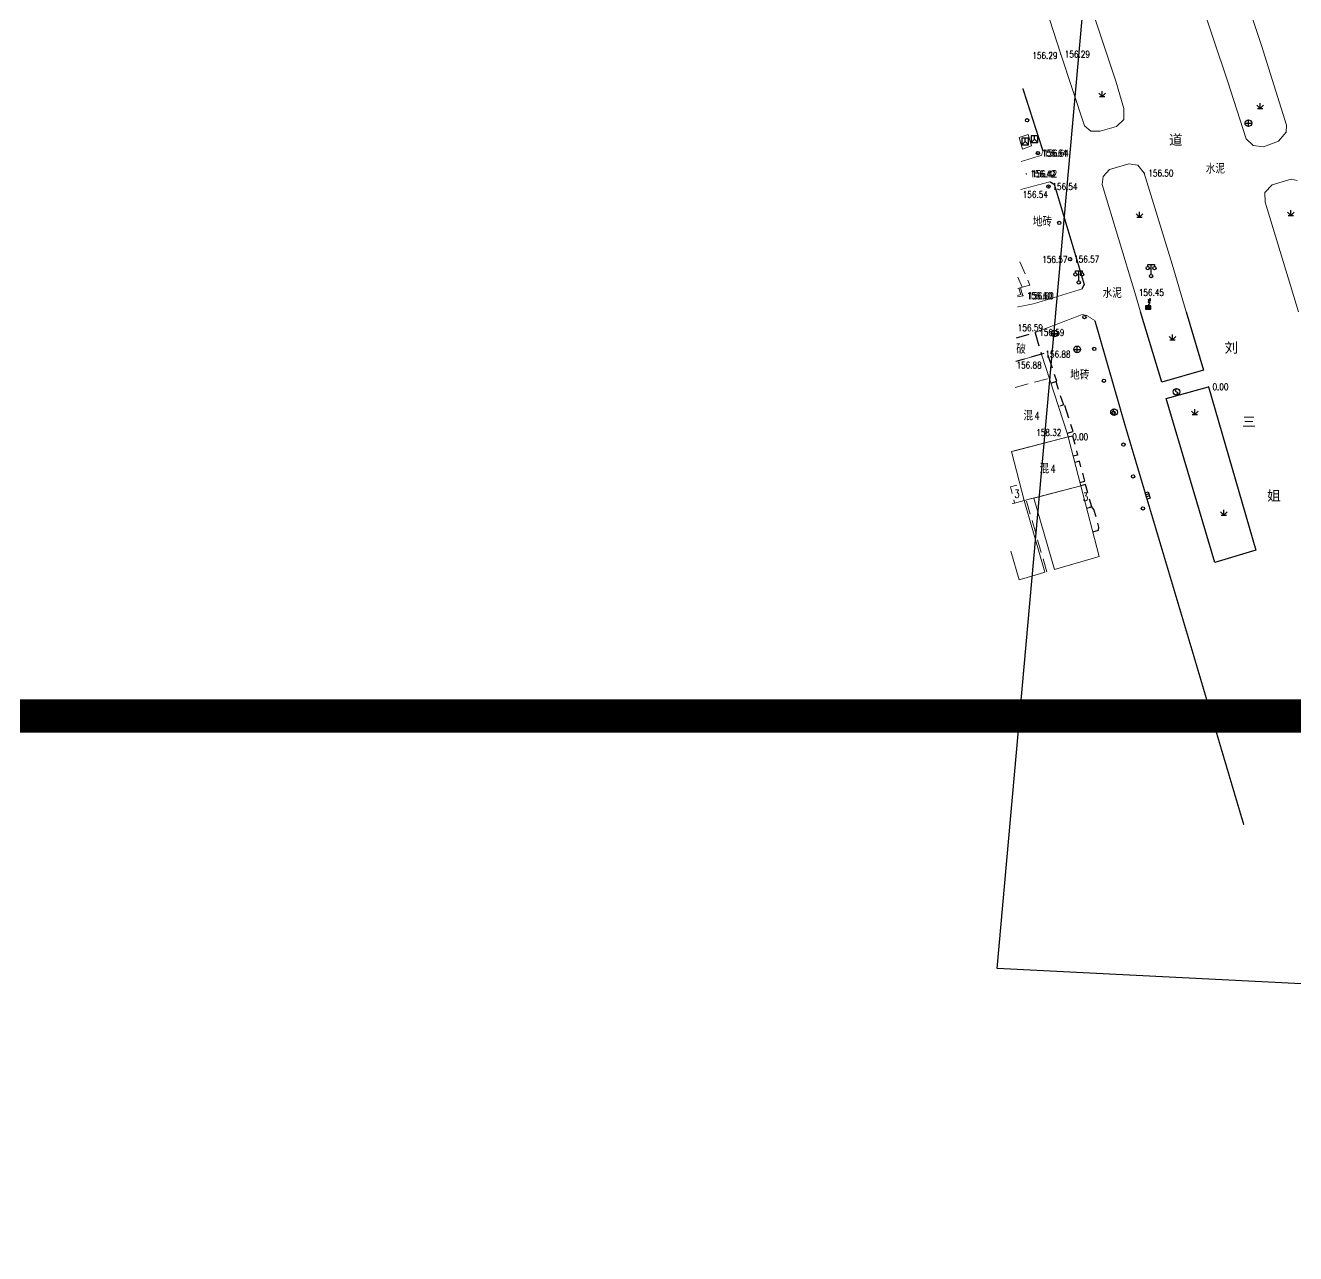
# Model space of a CAD drawing. Extents: x 529262 to 576451, y 2694391 to 2717535.
# Drawn here: x 567044.2 to 567234.6, y 2708611.3 to 2708795.5 of the extents above; entities that cross this region are included whole.
import ezdxf
from ezdxf.enums import TextEntityAlignment as Align
from ezdxf.xclip import XClip

# ---------------------------------------------------------------- set-up
doc = ezdxf.new("R2010")
doc.units = 0
doc.header["$XCLIPFRAME"] = 0
doc.linetypes.add('X5', pattern=[3, 2, -1])
for name, color, linetype in [('DLDW', 8, 'Continuous'), ('DLSS', 4, 'Continuous'), ('GCD', 8, 'Continuous'), ('GXYZ', 8, 'Continuous'), ('JMD', 8, 'Continuous'), ('PP-COM', 7, 'Continuous'), ('PUB_TITLE', 4, 'Continuous'), ('RD-中线', 40, 'Continuous'), ('ZBTZ', 8, 'Continuous'), ('ZJ', 7, 'Continuous')]:
    doc.layers.add(name, color=color, linetype=linetype)
doc.styles.add('HZ', font='rs.shx', dxfattribs={"width": 0.8, "bigfont": 'hztxt.shx'})
doc.styles.add('等线体', font='simhei.ttf')

# ---------------------------------------------------------------- blocks, each defined once
blk = doc.blocks.new('A$C19FD0107')
at = {"layer": 'RD-中线', "color": 8, "linetype": 'Continuous'}
blk.add_lwpolyline([(-3668.98, 14015.53), (-3719.5, 14185.52), (-3760.69, 14324.42), (-3771.08, 14357.09, -0.005021), (-3772.85, 14362.85), (-3788.23, 14414.76, 0.01426), (-3793.56, 14431.02, 0.03416), (-3848.39, 14556)], format="xyb", dxfattribs=at)
at = {"layer": 'RD-中线', "color": 8, "linetype": 'Continuous', "flags": 128}
for points in [[(-4490.73, 14139.44, 0), (-4490.29, 14139.42)], [(-3818.25, 14086.17, 0), (-3817.74, 14086.17)]]:
    blk.add_lwpolyline(points, format="xyb", dxfattribs=at)
blk = doc.blocks.new('GC200')
at = {"linetype": 'Continuous', "const_width": 0.2, "flags": 128}
blk.add_lwpolyline([(-0.1, 0, 1), (0.1, 0, 1)], format="xyb", close=True, dxfattribs=at)
blk = doc.blocks.new('gc043')
for p, q in [((-1, 0), (1, 0)), ((0, -1), (0, 1))]:
    blk.add_line(p, q)
blk.add_circle((0, 0), 1)
blk = doc.blocks.new('gc124')
at = {"color": 8}
for p, q in [((-1, 1), (0, 0)), ((-0.8, 0), (0.8, 0)), ((0, 0), (0, 1.6)), ((0, 0), (1, 1))]:
    blk.add_line(p, q, dxfattribs=at)
blk = doc.blocks.new('gc049')
for p, q in [((-1, 1), (-1, -1)), ((1, 1), (-1, 1)), ((-1, -1), (0, 0)), ((0, 0), (0, 1)), ((0, 0), (1, -1)), ((1, -1), (1, 1)), ((-1, -1), (1, -1))]:
    blk.add_line(p, q)
blk = doc.blocks.new('gc097')
at = {"color": 8}
for p, q in [((-1, 2.9), (-1, 3.5)), ((-1, 3.5), (1, 3.5)), ((0, 0.5), (0, 3.5)), ((1, 3.5), (1, 2.9))]:
    blk.add_line(p, q, dxfattribs=at)
for centre in [(-1, 2.4), (0, 0), (1, 2.4)]:
    blk.add_circle(centre, 0.5, dxfattribs=at)
blk = doc.blocks.new('*U75')
at = {"linetype": 'Continuous'}
for points in [[(0.8, 1), (-0.8, 1), (0.8, 0)], [(-0.8, 0), (0.8, 0), (-0.8, 1)], [(0.8, 0), (-0.8, 0), (0, 0)]]:
    blk.add_solid(points, dxfattribs=at)
blk = doc.blocks.new('gc129')
at = {"linetype": 'Continuous', "flags": 128}
for points in [[(-0.8, 0), (0, 0), (0.8, 0), (0.8, 1), (-0.8, 1), (-0.8, 0)], [(-0.05, 2), (0.64, 3.2)], [(-0.05, 2.8), (0.64, 3.2)], [(0.58, 2), (-0.05, 2)], [(0, 1), (0.58, 2)], [(0.64, 2.4), (0.64, 3.2)]]:
    blk.add_lwpolyline(points, dxfattribs=at)
at = {"linetype": 'Continuous'}
blk.add_blockref('*U75', (0, 0), dxfattribs=at)
blk = doc.blocks.new('gc170')
at = {"color": 8, "linetype": 'Continuous'}
blk.add_circle((0, 0), 0.5, dxfattribs=at)
blk = doc.blocks.new('gc041')
for p, q in [((-1, 0.5), (1, 0.5)), ((-1, -0.5), (-1, 0.5)), ((-0.33, 0.5), (-0.33, -0.5)), ((0.33, 0.5), (0.33, -0.5)), ((1, 0.5), (1, -0.5)), ((1, -0.5), (-1, -0.5))]:
    blk.add_line(p, q)
blk = doc.blocks.new('gc050')
for p, q in [((0, 1), (-0.38, 0.18)), ((-0.38, 0.18), (0.38, -0.18)), ((0, -1), (0.38, -0.18))]:
    blk.add_line(p, q)
blk.add_circle((0, 0), 1)

msp = doc.modelspace()

# ---------------------------------------------------------------- linework, layer by layer
at = {"color": 8, "linetype": 'Continuous', "flags": 128}
msp.add_lwpolyline([(567209.956, 2709328.306), (567242.359, 2709376.873), (567237.386, 2709487.838), (567226.241, 2709566.338), (567250.471, 2709637.466), (567310.691, 2709648.291), (567365.176, 2709659.753), (567568.23, 2709904.38), (567652.452, 2709866.094), (567570.025, 2709683.533), (567490.632, 2709613.794), (567456.674, 2709542.126), (567415.71, 2709492.593), (567416.103, 2709370.575), (567398.267, 2709255.857), (567341.513, 2709220.051), (567319.6, 2709121.447), (567354.869, 2709007.157), (567377.977, 2708907.793), (567342.698, 2708646.362), (567189.906, 2708654.057), (567219.676, 2708986.987), (567146.446, 2709250.882)], dxfattribs=at)
at = {"layer": 'DLSS', "linetype": 'Continuous', "lineweight": 0, "flags": 128}
for points, const_width, elevation in [([(567193.758, 2708786.051), (567196.77, 2708776.693)], 0.2, 155.467), ([(567193.758, 2708786.051), (567196.77, 2708776.693)], 0.2, 155.467), ([(567193.367, 2708770.883), (567197.833, 2708772.063)], 0.1, 157.224), ([(567193.367, 2708770.883), (567197.833, 2708772.063)], 0.1, 157.224), ([(567197.833, 2708772.063), (567198.498, 2708771.628), (567202.969, 2708756.655), (567202.599, 2708755.977)], 0.2, 156.333), ([(567197.833, 2708772.063), (567198.498, 2708771.628), (567202.969, 2708756.655), (567202.599, 2708755.977)], 0.2, 156.333), ([(567202.599, 2708755.977), (567195.414, 2708753.775), (567192.913, 2708753.27)], 0.1, 156.368), ([(567202.599, 2708755.977), (567195.414, 2708753.775), (567192.913, 2708753.27)], 0.1, 156.368)]:
    msp.add_lwpolyline(points, dxfattribs=dict(at, const_width=const_width, elevation=elevation))
at = {"layer": 'DLSS', "linetype": 'Continuous', "lineweight": 0, "const_width": 0.1, "flags": 128}
msp.add_lwpolyline([(567193.475, 2708775.09), (567195.841, 2708775.817), (567196.565, 2708776.02), (567196.77, 2708776.693)], dxfattribs=at)
msp.add_lwpolyline([(567193.475, 2708775.09), (567195.841, 2708775.817), (567196.565, 2708776.02), (567196.77, 2708776.693)], dxfattribs=at)
at = {"layer": 'DLSS', "linetype": 'Continuous', "lineweight": 20, "const_width": 0.1, "elevation": 156.565, "flags": 128}
msp.add_lwpolyline([(567204.567, 2708751.23), (567203.341, 2708752.01), (567202.694, 2708752.166), (567195.61, 2708749.466)], dxfattribs=at)
msp.add_lwpolyline([(567204.567, 2708751.23), (567203.341, 2708752.01), (567202.694, 2708752.166), (567195.61, 2708749.466)], dxfattribs=at)
at = {"layer": 'DLSS', "linetype": 'Continuous', "const_width": 0.2, "elevation": 156.565, "flags": 128}
for points in [[(567222.958, 2708688.871), (567219.334, 2708701.114), (567212.233, 2708724.956), (567209.093, 2708735.498), (567204.567, 2708751.23)], [(567226.894, 2708675.624), (567226.447, 2708677.088), (567219.334, 2708701.114), (567212.233, 2708724.956), (567209.093, 2708735.498), (567204.567, 2708751.23)]]:
    msp.add_lwpolyline(points, dxfattribs=at)
at = {"layer": 'GXYZ', "linetype": 'Continuous', "lineweight": 0, "elevation": 156.467, "flags": 128}
msp.add_lwpolyline([(567194.569, 2708779.135), (567193.208, 2708778.681), (567193.705, 2708776.976), (567195.066, 2708777.43)], close=True, dxfattribs=at)
msp.add_lwpolyline([(567194.569, 2708779.135), (567193.208, 2708778.681), (567193.705, 2708776.976), (567195.066, 2708777.43)], close=True, dxfattribs=at)
at = {"layer": 'JMD', "linetype": 'Continuous', "lineweight": 0}
msp.add_line((567193.411, 2708756.174), (567193.171, 2708756.103), dxfattribs=at)
msp.add_line((567193.411, 2708756.174), (567193.171, 2708756.103), dxfattribs=at)
at = {"layer": 'JMD', "linetype": 'X5', "lineweight": 0, "flags": 128}
msp.add_lwpolyline([(567193.666, 2708756.248), (567194.807, 2708756.565), (567193.117, 2708760.534), (567193.101, 2708760.558)], dxfattribs=at)
msp.add_lwpolyline([(567193.666, 2708756.248), (567194.807, 2708756.565), (567193.117, 2708760.534), (567193.101, 2708760.558)], dxfattribs=at)
at = {"layer": 'JMD', "linetype": 'Continuous', "lineweight": 0, "flags": 128}
for points in [[(567192.985, 2708756.049), (567193.666, 2708756.248), (567193.028, 2708757.736)], [(567192.985, 2708756.049), (567193.666, 2708756.248), (567193.028, 2708757.736)], [(567193.411, 2708756.174), (567193.762, 2708754.974), (567192.952, 2708754.787)], [(567193.411, 2708756.174), (567193.762, 2708754.974), (567192.952, 2708754.787)], [(567193.171, 2708756.103), (567193.451, 2708755.145), (567192.959, 2708755.031)], [(567193.171, 2708756.103), (567193.451, 2708755.145), (567192.959, 2708755.031)]]:
    msp.add_lwpolyline(points, dxfattribs=at)
at = {"layer": 'JMD', "linetype": 'X5', "flags": 128}
for points, elevation in [([(567192.794, 2708748.642), (567195.61, 2708749.466), (567196.54, 2708746.2), (567192.703, 2708745.088)], 156.641), ([(567192.794, 2708748.642), (567195.61, 2708749.466), (567196.54, 2708746.2), (567192.703, 2708745.088)], 156.641), ([(567197.952, 2708741.874), (567198.835, 2708742.162), (567197.422, 2708746.488), (567196.54, 2708746.2)], 158.812), ([(567197.952, 2708741.874), (567198.835, 2708742.162), (567197.422, 2708746.488), (567196.54, 2708746.2)], 158.812), ([(567197.952, 2708741.874), (567198.683, 2708742.112), (567199.833, 2708738.59), (567199.102, 2708738.352)], 158.812), ([(567197.952, 2708741.874), (567198.683, 2708742.112), (567199.833, 2708738.59), (567199.102, 2708738.352)], 158.812), ([(567200.403, 2708734.369), (567201.286, 2708734.605), (567199.985, 2708738.64), (567199.102, 2708738.352)], 161.05), ([(567200.403, 2708734.369), (567201.286, 2708734.605), (567199.985, 2708738.64), (567199.102, 2708738.352)], 161.05), ([(567200.55, 2708733.799), (567201.214, 2708733.971), (567201.966, 2708731.064), (567201.302, 2708730.892)], 158.693), ([(567200.55, 2708733.799), (567201.214, 2708733.971), (567201.966, 2708731.064), (567201.302, 2708730.892)], 158.693), ([(567202.313, 2708726.984), (567203.059, 2708727.177), (567202.246, 2708730.161), (567201.538, 2708729.978)], 159.1), ([(567202.313, 2708726.984), (567203.059, 2708727.177), (567202.246, 2708730.161), (567201.538, 2708729.978)], 159.1), ([(567203.315, 2708723.111), (567204.086, 2708723.31), (567203.15, 2708726.639), (567202.449, 2708726.458)], 156.927), ([(567203.315, 2708723.111), (567204.086, 2708723.31), (567203.15, 2708726.639), (567202.449, 2708726.458)], 156.927), ([(567204.229, 2708719.575), (567205.11, 2708719.803), (567205.165, 2708720.287), (567204.412, 2708722.938), (567204.086, 2708723.31), (567203.315, 2708723.111)], 156.927), ([(567204.229, 2708719.575), (567205.11, 2708719.803), (567205.165, 2708720.287), (567204.412, 2708722.938), (567204.086, 2708723.31), (567203.315, 2708723.111)], 156.927)]:
    msp.add_lwpolyline(points, dxfattribs=dict(at, elevation=elevation))
at = {"layer": 'JMD', "linetype": 'Continuous', "lineweight": 20, "flags": 128}
for points in [[(567192.357, 2708731.68), (567200.55, 2708733.799), (567200.403, 2708734.369), (567196.54, 2708746.2), (567192.703, 2708745.088)], [(567192.357, 2708731.68), (567200.55, 2708733.799), (567200.403, 2708734.369), (567196.54, 2708746.2), (567192.703, 2708745.088)], [(567191.971, 2708716.688), (567193.208, 2708712.391), (567195.615, 2708713.083), (567197.061, 2708713.5), (567193.962, 2708724.263), (567192.509, 2708723.887), (567192.154, 2708723.795)], [(567191.971, 2708716.688), (567193.208, 2708712.391), (567195.615, 2708713.083), (567197.061, 2708713.5), (567193.962, 2708724.263), (567192.509, 2708723.887), (567192.154, 2708723.795)]]:
    msp.add_lwpolyline(points, dxfattribs=at)
at = {"layer": 'JMD', "linetype": 'X5', "lineweight": 20, "flags": 128}
for points in [[(567192.603, 2708741.223), (567197.715, 2708742.601)], [(567192.603, 2708741.223), (567197.715, 2708742.601)], [(567197.349, 2708713.583), (567194.252, 2708724.338), (567195.414, 2708724.638)], [(567197.349, 2708713.583), (567194.252, 2708724.338), (567195.414, 2708724.638)]]:
    msp.add_lwpolyline(points, dxfattribs=at)
at = {"layer": 'JMD', "linetype": 'Continuous', "lineweight": 20, "elevation": 156.927, "flags": 128}
msp.add_lwpolyline([(567202.449, 2708726.458), (567193.962, 2708724.263), (567193.962, 2708724.263), (567193.962, 2708724.263), (567192.063, 2708731.604), (567200.55, 2708733.799)], close=True, dxfattribs=at)
msp.add_lwpolyline([(567202.449, 2708726.458), (567193.962, 2708724.263), (567193.962, 2708724.263), (567193.962, 2708724.263), (567192.063, 2708731.604), (567200.55, 2708733.799)], close=True, dxfattribs=at)
at = {"layer": 'JMD', "linetype": 'X5', "lineweight": 20, "elevation": 156.927, "flags": 128}
msp.add_lwpolyline([(567193.962, 2708724.263), (567192.509, 2708723.887), (567191.883, 2708726.307), (567193.336, 2708726.683)], dxfattribs=at)
msp.add_lwpolyline([(567193.962, 2708724.263), (567192.509, 2708723.887), (567191.883, 2708726.307), (567193.336, 2708726.683)], dxfattribs=at)
at = {"layer": 'JMD', "linetype": 'Continuous', "lineweight": 20, "flags": 128}
msp.add_lwpolyline([(567202.449, 2708726.458), (567195.414, 2708724.638), (567198.502, 2708713.915), (567205.195, 2708715.842)], close=True, dxfattribs=at)
msp.add_lwpolyline([(567202.449, 2708726.458), (567195.414, 2708724.638), (567198.502, 2708713.915), (567205.195, 2708715.842)], close=True, dxfattribs=at)
at = {"layer": 'PUB_TITLE', "color": 7, "const_width": 5}
msp.add_lwpolyline([(568193.3, 2711843.351), (568193.3, 2708691.925), (561392.748, 2708691.925), (561392.748, 2712581.567), (569352.748, 2712581.567)], dxfattribs=at)
at = {"layer": 'ZBTZ', "lineweight": 0, "flags": 128}
for points, elevation in [([(567217.819, 2708827.425), (567211.642, 2708825.32), (567224.446, 2708787.174), (567227.255, 2708778.476), (567228.298, 2708777.478), (567229.857, 2708777.282), (567232.093, 2708778.165), (567233.257, 2708779.489), (567233.264, 2708780.543), (567229.516, 2708792.514), (567221.411, 2708816.915), (567217.819, 2708827.425)], 156.154), ([(567194.286, 2708806.571), (567196.639, 2708799.877), (567199.448, 2708791.18), (567202.979, 2708780.426), (567203.962, 2708779.658), (567205.35, 2708779.659), (567207.789, 2708780.339), (567208.919, 2708781.406), (567208.92, 2708783.049), (567207.694, 2708787.133), (567204.638, 2708796.312), (567199.923, 2708810.314), (567196.392, 2708820.183)], 156.246)]:
    msp.add_lwpolyline(points, dxfattribs=dict(at, elevation=elevation))
at = {"layer": 'ZBTZ', "linetype": 'Continuous', "lineweight": 0, "flags": 128}
for points, elevation in [([(567218.265, 2708752.568), (567216.159, 2708759.704), (567211.966, 2708773.358), (567210.996, 2708774.533), (567209.67, 2708774.753), (567206.732, 2708773.886), (567205.8, 2708772.854), (567205.646, 2708771.641), (567210.547, 2708755.449), (567211.414, 2708752.568)], 156.538), ([(567234.874, 2708772.273), (567233.989, 2708772.432), (567231.146, 2708771.602), (567230.061, 2708770.442), (567230.104, 2708768.992), (567235.062, 2708752.568)], 156.469)]:
    msp.add_lwpolyline(points, dxfattribs=dict(at, elevation=elevation))
at = {"layer": 'ZBTZ', "linetype": 'Continuous', "flags": 128}
msp.add_lwpolyline([(567218.265, 2708752.568), (567220.843, 2708743.82), (567214.587, 2708741.989), (567211.414, 2708752.568)], dxfattribs=at)
msp.add_lwpolyline([(567215.243, 2708739.57), (567221.587, 2708741.324), (567228.692, 2708716.824), (567222.53, 2708714.948)], close=True, dxfattribs=at)

# ---------------------------------------------------------------- block references
at = {"layer": 'DLDW', "linetype": 'Continuous', "lineweight": 0, "xscale": 0.5, "yscale": 0.5, "zscale": 0.5}
for p in [(567202.148, 2708756.968, 156.571), (567202.148, 2708756.968, 156.571), (567212.989, 2708757.916, 157.035)]:
    msp.add_blockref('gc097', p, dxfattribs=at)
at = {"layer": 'GCD', "linetype": 'Continuous'}
ref = msp.add_blockref('GC200', (567199.448, 2708791.18, 156.29), dxfattribs=dict(at, xscale=0.5, yscale=0.5))
ref.add_attrib('height', '156.29', dxfattribs={"linetype": 'Continuous', "height": 1, "style": 'HZ', "width": 0.8}).set_placement((567200.048, 2708791.18, 156.29), align=Align.MIDDLE_LEFT)
at = {"layer": 'GCD', "linetype": 'Continuous', "xscale": 0.5, "yscale": 0.5}
for p in [(567199.448, 2708791.18, 156.29), (567193.762, 2708754.974, 156.595)]:
    msp.add_blockref('GC200', p, dxfattribs=at)
at = {"layer": 'GCD', "linetype": 'Continuous', "lineweight": 0}
ref = msp.add_blockref('GC200', (567196.023, 2708776.369, 156.644), dxfattribs=dict(at, xscale=0.5, yscale=0.5, zscale=0.5))
ref.add_attrib('height', '156.64', dxfattribs={"linetype": 'Continuous', "height": 1, "style": 'HZ', "width": 0.8}).set_placement((567196.623, 2708776.369, 156.644), align=Align.MIDDLE_LEFT)
at = {"layer": 'GCD', "linetype": 'Continuous', "lineweight": 0, "xscale": 0.5, "yscale": 0.5, "zscale": 0.5}
for p in [(567196.023, 2708776.369, 156.644), (567194.278, 2708773.241, 156.42), (567197.587, 2708771.336, 156.537), (567200.847, 2708760.457, 156.574)]:
    msp.add_blockref('GC200', p, dxfattribs=at)
at = {"layer": 'GCD', "linetype": 'Continuous', "lineweight": 0}
ref = msp.add_blockref('GC200', (567194.278, 2708773.241, 156.42), dxfattribs=dict(at, xscale=0.5, yscale=0.5, zscale=0.5))
ref.add_attrib('height', '156.42', dxfattribs={"linetype": 'Continuous', "height": 1, "style": 'HZ', "width": 0.8}).set_placement((567194.878, 2708773.241, 156.42), align=Align.MIDDLE_LEFT)
at = {"layer": 'GCD', "linetype": 'Continuous'}
ref = msp.add_blockref('GC200', (567211.966, 2708773.358, 156.5), dxfattribs=dict(at, xscale=0.5, yscale=0.5))
ref.add_attrib('height', '156.50', dxfattribs={"linetype": 'Continuous', "height": 1, "style": 'HZ', "width": 0.8}).set_placement((567212.566, 2708773.358, 156.5), align=Align.MIDDLE_LEFT)
at = {"layer": 'GCD', "linetype": 'Continuous', "lineweight": 0}
ref = msp.add_blockref('GC200', (567197.587, 2708771.336, 156.537), dxfattribs=dict(at, xscale=0.5, yscale=0.5, zscale=0.5))
ref.add_attrib('height', '156.54', dxfattribs={"linetype": 'Continuous', "height": 1, "style": 'HZ', "width": 0.8}).set_placement((567198.187, 2708771.336, 156.537), align=Align.MIDDLE_LEFT)
ref = msp.add_blockref('GC200', (567200.847, 2708760.457, 156.574), dxfattribs=dict(at, xscale=0.5, yscale=0.5, zscale=0.5))
ref.add_attrib('height', '156.57', dxfattribs={"linetype": 'Continuous', "height": 1, "style": 'HZ', "width": 0.8}).set_placement((567201.447, 2708760.457, 156.574), align=Align.MIDDLE_LEFT)
at = {"layer": 'GCD', "linetype": 'Continuous'}
ref = msp.add_blockref('GC200', (567193.762, 2708754.974, 156.595), dxfattribs=dict(at, xscale=0.5, yscale=0.5))
ref.add_attrib('height', '156.60', dxfattribs={"linetype": 'Continuous', "height": 1, "style": 'HZ', "width": 0.8}).set_placement((567194.362, 2708754.974, 156.595), align=Align.MIDDLE_LEFT)
ref = msp.add_blockref('GC200', (567210.547, 2708755.449, 156.453), dxfattribs=dict(at, xscale=0.5, yscale=0.5))
ref.add_attrib('height', '156.45', dxfattribs={"linetype": 'Continuous', "height": 1, "style": 'HZ', "width": 0.8}).set_placement((567211.147, 2708755.449, 156.453), align=Align.MIDDLE_LEFT)
ref = msp.add_blockref('GC200', (567195.61, 2708749.466, 156.587), dxfattribs=dict(at, xscale=0.5, yscale=0.5, zscale=0.5))
ref.add_attrib('height', '156.59', dxfattribs={"linetype": 'Continuous', "height": 1, "style": 'HZ', "width": 0.8}).set_placement((567196.21, 2708749.466, 156.587), align=Align.MIDDLE_LEFT)
at = {"layer": 'GCD', "linetype": 'Continuous', "xscale": 0.5, "yscale": 0.5, "zscale": 0.5}
msp.add_blockref('GC200', (567195.61, 2708749.466, 156.587), dxfattribs=at)
at = {"layer": 'GCD', "linetype": 'Continuous', "lineweight": 20}
ref = msp.add_blockref('GC200', (567196.54, 2708746.2, 156.879), dxfattribs=dict(at, xscale=0.5, yscale=0.5, zscale=0.5))
ref.add_attrib('height', '156.88', dxfattribs={"linetype": 'Continuous', "height": 1, "style": 'HZ', "width": 0.8}).set_placement((567197.14, 2708746.2, 156.879), align=Align.MIDDLE_LEFT)
at = {"layer": 'GCD', "linetype": 'Continuous', "lineweight": 20, "xscale": 0.5, "yscale": 0.5, "zscale": 0.5}
for p in [(567196.54, 2708746.2, 156.879), (567200.55, 2708733.799)]:
    msp.add_blockref('GC200', p, dxfattribs=at)
at = {"layer": 'GCD', "linetype": 'Continuous'}
ref = msp.add_blockref('GC200', (567221.587, 2708741.324), dxfattribs=dict(at, xscale=0.5, yscale=0.5, zscale=0.5))
ref.add_attrib('height', '0.00', dxfattribs={"linetype": 'Continuous', "height": 1, "style": 'HZ', "width": 0.8}).set_placement((567222.187, 2708741.324), align=Align.MIDDLE_LEFT)
at = {"layer": 'GCD', "linetype": 'Continuous', "lineweight": 20}
ref = msp.add_blockref('GC200', (567200.55, 2708733.799), dxfattribs=dict(at, xscale=0.5, yscale=0.5, zscale=0.5))
ref.add_attrib('height', '0.00', dxfattribs={"linetype": 'Continuous', "height": 1, "style": 'HZ', "width": 0.8}).set_placement((567201.15, 2708733.799), align=Align.MIDDLE_LEFT)
at = {"layer": 'GXYZ', "linetype": 'Continuous', "lineweight": 0, "xscale": 0.5, "yscale": 0.5, "zscale": 0.5}
for name, p in [('gc043', (567227.568, 2708780.841, 156.774)), ('gc049', (567194.114, 2708778.109, 156.719)), ('gc049', (567194.114, 2708778.109, 156.719)), ('gc049', (567195.516, 2708778.471, 156.719)), ('gc049', (567195.516, 2708778.471, 156.719)), ('gc129', (567212.561, 2708752.97, 156.751))]:
    msp.add_blockref(name, p, dxfattribs=at)
at = {"layer": 'GXYZ', "linetype": 'Continuous', "lineweight": 20, "xscale": 0.5, "yscale": 0.5}
for name, p in [('gc043', (567198.513, 2708749.311)), ('gc043', (567198.513, 2708749.311)), ('gc050', (567216.802, 2708740.568)), ('gc050', (567207.429, 2708737.498, 156.653))]:
    msp.add_blockref(name, p, dxfattribs=at)
at = {"layer": 'GXYZ', "linetype": 'Continuous', "xscale": 0.5, "yscale": 0.5}
msp.add_blockref('gc043', (567201.892, 2708746.93), dxfattribs=at)
msp.add_blockref('gc043', (567201.892, 2708746.93), dxfattribs=at)
at = {"layer": 'GXYZ', "linetype": 'Continuous', "xscale": 0.4999999998454305, "yscale": 0.4999999998454305, "zscale": 0.4999999998454305, "rotation": 286.5567227569988}
msp.add_blockref('gc041', (567212.472, 2708725.027, 156.456), dxfattribs=at)
at = {"layer": 'PP-COM'}
ref = msp.add_blockref('A$C19FD0107', (570997.993, 2694390.603), dxfattribs=at)
XClip(ref).set_block_clipping_path([(-9366.4383134884, 14428.6043910822), (-3328.4480743363, 17452.7484863754)])
at = {"layer": 'ZBTZ', "linetype": 'Continuous', "lineweight": 0, "xscale": 0.5, "yscale": 0.5}
for p in [(567205.656, 2708784.871), (567229.313, 2708783.066), (567211.234, 2708766.778), (567233.924, 2708766.998)]:
    msp.add_blockref('gc124', p, dxfattribs=at)
at = {"layer": 'ZBTZ', "linetype": 'Continuous', "lineweight": 0}
for p, xscale, yscale, zscale, rotation in [((567194.384, 2708781.28), 0.499999999809094, 0.499999999809094, 0.499999999809094, 288.4569475907786), ((567194.384, 2708781.28), 0.499999999809094, 0.499999999809094, 0.499999999809094, 288.4569475907786), ((567196.023, 2708776.369), 0.499999999809094, 0.499999999809094, 0.499999999809094, 288.4569475907786), ((567196.023, 2708776.369), 0.499999999809094, 0.499999999809094, 0.499999999809094, 288.4569475907786), ((567197.587, 2708771.336, 156.537), 0.4999999999244894, 0.4999999999244894, 0.4999999999244894, 286.6813649832832), ((567197.587, 2708771.336, 156.537), 0.4999999999244894, 0.4999999999244894, 0.4999999999244894, 286.6813649832832), ((567199.217, 2708765.897), 0.4999999999244894, 0.4999999999244894, 0.4999999999244894, 286.6813649832832), ((567199.217, 2708765.897), 0.4999999999244894, 0.4999999999244894, 0.4999999999244894, 286.6813649832832), ((567200.847, 2708760.457, 156.574), 0.4999999999244894, 0.4999999999244894, 0.4999999999244894, 286.6813649832832), ((567200.847, 2708760.457, 156.574), 0.4999999999244894, 0.4999999999244894, 0.4999999999244894, 286.6813649832832)]:
    msp.add_blockref('gc170', p, dxfattribs=dict(at, xscale=xscale, yscale=yscale, zscale=zscale, rotation=rotation))
at = {"layer": 'ZBTZ', "linetype": 'Continuous', "lineweight": 20, "xscale": 0.4999999998111688, "yscale": 0.4999999998111688, "rotation": 106.9631927219054}
for p in [(567202.996, 2708751.78), (567202.996, 2708751.78), (567204.455, 2708746.998), (567204.455, 2708746.998), (567205.914, 2708742.216), (567207.372, 2708737.433), (567208.831, 2708732.651), (567210.29, 2708727.868), (567211.749, 2708723.086)]:
    msp.add_blockref('gc170', p, dxfattribs=at)
at = {"layer": 'ZBTZ', "linetype": 'Continuous', "xscale": 0.5, "yscale": 0.5}
for p in [(567216.203, 2708748.359), (567219.532, 2708737.175), (567223.89, 2708722.043)]:
    msp.add_blockref('gc124', p, dxfattribs=at)

# ---------------------------------------------------------------- texts
at = {"layer": 'DLSS', "color": 8, "linetype": 'Continuous', "lineweight": 20, "style": '等线体'}
for s, p in [('刘', (567225.012, 2708747.21)), ('三', (567227.662, 2708736.087)), ('姐', (567231.398, 2708725.025))]:
    msp.add_text(s, height=1.5, dxfattribs=at).set_placement(p, align=Align.MIDDLE)
at = {"layer": 'DLSS', "color": 8, "linetype": 'Continuous', "lineweight": 20, "style": 'HZ', "width": 0.8}
msp.add_text('地砖', height=1.5, dxfattribs=at).set_placement((567202.296, 2708743.193), align=Align.MIDDLE)
msp.add_text('地砖', height=1.5, dxfattribs=at).set_placement((567202.296, 2708743.193), align=Align.MIDDLE)
at = {"layer": 'GCD', "linetype": 'Continuous', "lineweight": 0, "style": 'HZ', "width": 0.8}
for s, p in [('156.29', (567197.066, 2708790.99)), ('156.64', (567198.748, 2708776.369)), ('156.42', (567197.003, 2708773.241)), ('156.54', (567195.632, 2708770.145)), ('156.57', (567198.546, 2708760.422)), ('156.60', (567196.487, 2708754.974))]:
    msp.add_text(s, height=1, dxfattribs=at).set_placement(p, align=Align.MIDDLE)
at = {"layer": 'GCD', "linetype": 'Continuous', "lineweight": 20, "style": 'HZ', "width": 0.8}
for s, p in [('156.59', (567193.003, 2708750.173, 156.587)), ('156.88', (567192.81, 2708744.556, 156.879)), ('158.32', (567195.759, 2708734.444))]:
    msp.add_text(s, height=1, dxfattribs=at).set_placement(p, align=Align.MIDDLE_LEFT)
at = {"layer": 'JMD', "linetype": 'X5', "style": 'HZ', "width": 0.8}
msp.add_text('破', height=1.5, dxfattribs=at).set_placement((567193.499, 2708747.089), align=Align.MIDDLE)
msp.add_text('破', height=1.5, dxfattribs=at).set_placement((567193.499, 2708747.089), align=Align.MIDDLE)
at = {"layer": 'JMD', "linetype": 'Continuous', "style": 'HZ', "width": 0.8}
for p in [(567195.305, 2708737.025), (567195.305, 2708737.025), (567197.699, 2708729.07), (567197.699, 2708729.07)]:
    msp.add_text('混', height=1.5, dxfattribs=at).set_placement(p, align=Align.MIDDLE_RIGHT)
for s, p in [('4', (567195.466, 2708736.971)), ('4', (567195.466, 2708736.971)), ('4', (567197.86, 2708729.016)), ('4', (567197.86, 2708729.016)), ('3', (567192.473, 2708725.261)), ('3', (567192.473, 2708725.261)), ('3', (567202.731, 2708724.807)), ('3', (567202.731, 2708724.807))]:
    msp.add_text(s, height=1.2, dxfattribs=at).set_placement(p, align=Align.MIDDLE_LEFT)
at = {"layer": 'ZJ', "color": 8, "linetype": 'Continuous', "lineweight": 0, "style": '等线体'}
msp.add_text('道', height=1.5, dxfattribs=at).set_placement((567216.69, 2708778.395), align=Align.MIDDLE)
at = {"layer": 'ZJ', "color": 8, "linetype": 'Continuous', "lineweight": 0, "style": 'HZ', "width": 0.8}
for s, p in [('水泥', (567222.629, 2708774.123)), ('地砖', (567196.698, 2708766.176)), ('地砖', (567196.698, 2708766.176)), ('水泥', (567207.167, 2708755.468))]:
    msp.add_text(s, height=1.5, dxfattribs=at).set_placement(p, align=Align.MIDDLE)

doc.saveas('drawing.dxf')
